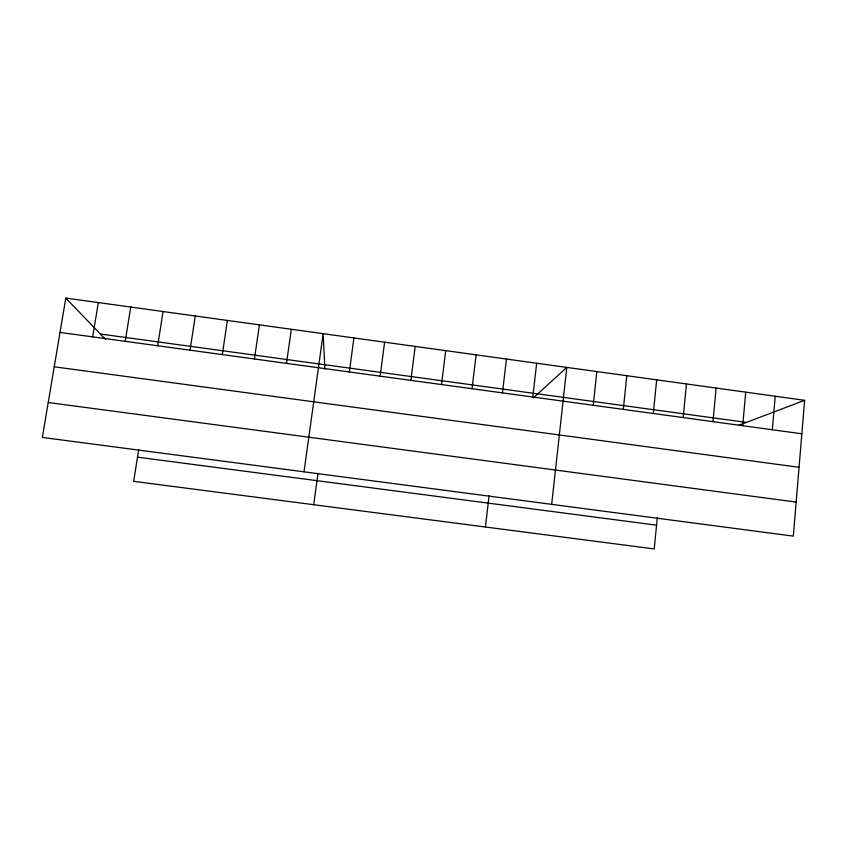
<?xml version="1.0" encoding="UTF-8"?>
<svg xmlns="http://www.w3.org/2000/svg" width="847" height="847" viewBox="0 0 847 847"><rect width="100%" height="100%" fill="white"/><g stroke="black" fill="none" stroke-linecap="round" stroke-linejoin="round"><path stroke-width="1.27" d="M804.65 400.313L793.332 536.119L42.35 437.433L65.791 298.07L804.65 400.313L738.393 425.438M772.326 429.757L775.227 396.237M742.703 425.713L745.72 392.15M712.983 421.647L716.128 388.064M683.19 417.571L686.441 383.956M657.283 517.866L654.223 548.93L133.688 481.34L138.664 449.704M653.291 413.495L656.669 379.837M623.307 409.397L626.801 375.697M593.239 405.279L596.849 371.558M551.672 504.357L566.802 367.397L533.504 397.741M532.816 397.031L536.67 363.225M485.405 527.014L489.079 495.76M502.472 392.881L506.442 359.043M472.033 388.72L476.12 354.851M441.499 384.549L445.713 350.637M410.869 380.367L415.21 346.423M380.155 376.163L384.612 342.188M349.335 371.949L353.93 337.942M313.708 504.717L318.006 473.282M304.02 471.821L323.141 333.686L324.909 369.059M286.487 363.363L291.326 329.282M254.439 358.99L259.415 324.867M222.295 354.597L227.398 320.431M190.046 350.182L195.286 315.995M157.69 345.767L163.058 311.527M125.24 341.33L130.745 307.059M92.672 336.884L98.316 302.57M137.489 457.158L656.563 525.182M48.226 402.505L796.169 502.091M54.229 366.793L799.07 467.3M100.37 334.014L746.366 422.409M60.01 332.416L801.855 433.791M65.791 298.07L105.547 339.403"/></g></svg>
